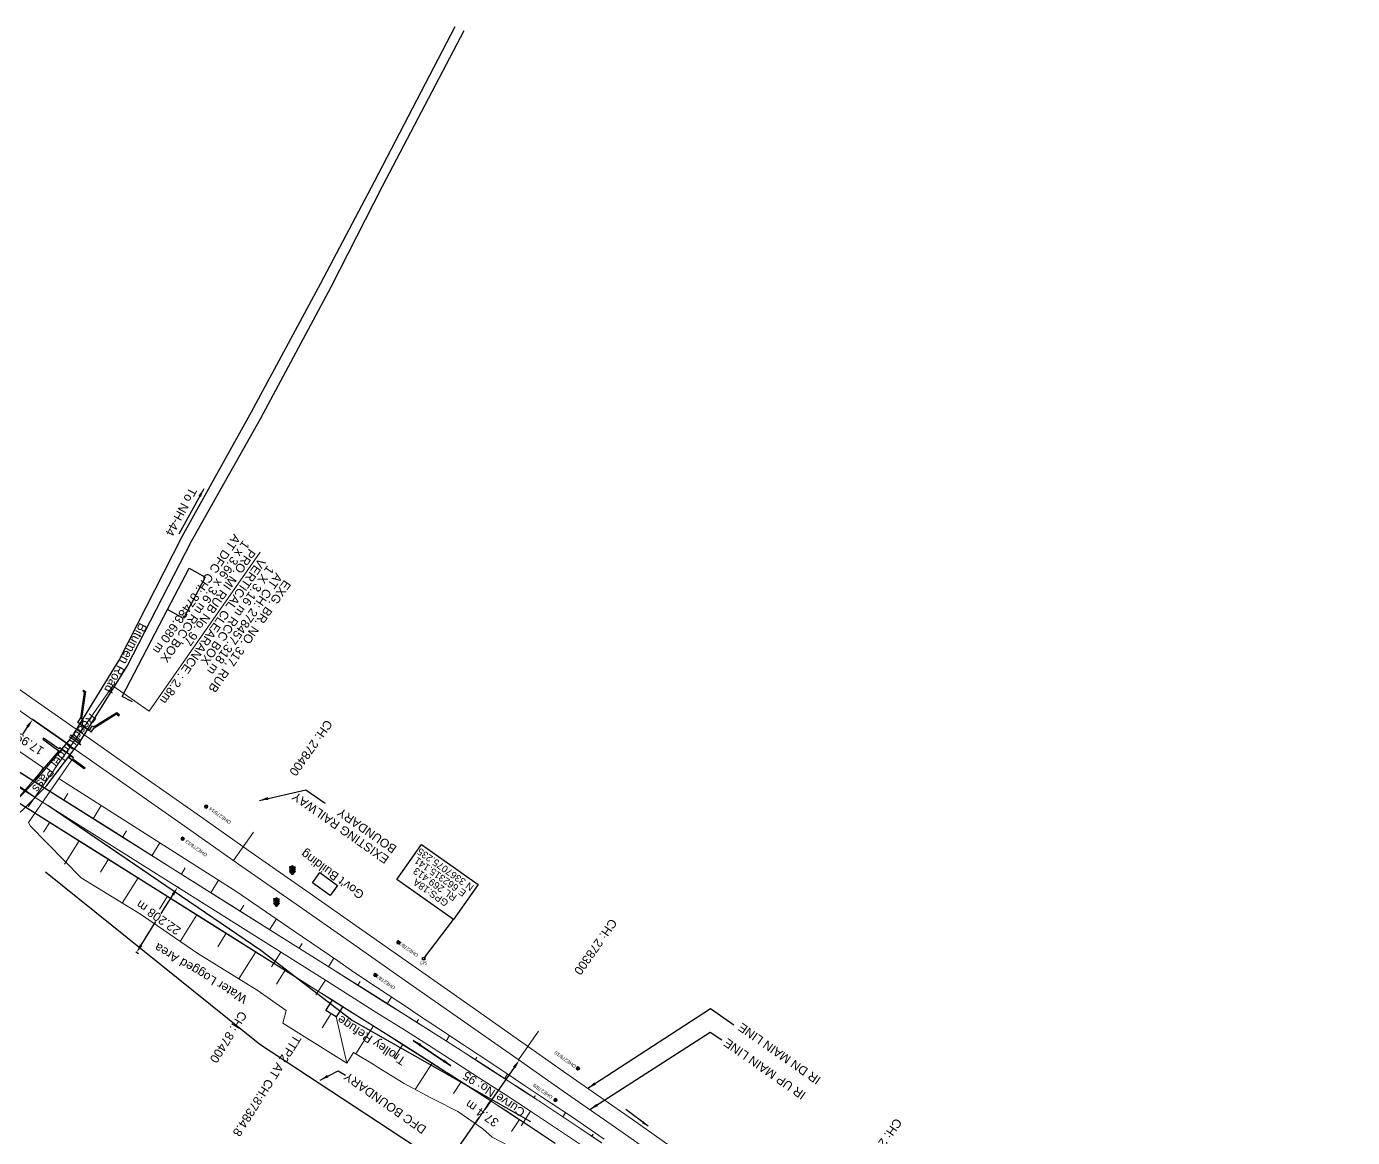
# Model space of a CAD drawing. Header units: metres. Extents: x 644418 to 1306172, y 3366650 to 6747308.
# Drawn here: x 662200.8 to 662582.4, y 3367023.8 to 3367343.4 of the extents above; entities that cross this region are included whole.
import ezdxf
from ezdxf.enums import TextEntityAlignment as Align

# ---------------------------------------------------------------- set-up
doc = ezdxf.new("R2010")
doc.units = ezdxf.units.M
doc.header["$MEASUREMENT"] = 0
doc.linetypes.add('CENTER', pattern=[2, 1.25, -0.25, 0.25, -0.25])
doc.layers.get('Defpoints').update_dxf_attribs({"lineweight": 0})
for name, color, linetype, lineweight in [('BOUNDARY DIMENTION', 10, 'Continuous', 0), ('Cardinal_Leader', 10, 'Continuous', 0), ('Existing Chainage', 7, 'Continuous', 0), ('Existing IR Track', 143, 'Continuous', 0), ('Existing Railway Boundary', 7, 'CENTER', 0), ('flow direction', 7, 'Continuous', 0), ('LC DETAILS IN PLAN', 7, 'Continuous', 0), ('OHE MAST', 8, 'Continuous', 0), ('OHE MAST TEXT', 8, 'Continuous', 0), ('Proposed Chainage', 10, 'Continuous', 0), ('PROPOSED DFC TRACK', 1, 'Continuous', 0), ('PROPOSED DFCC TOE LINE', 239, 'Continuous', 0), ('PROPOSED DFCC TOE SLOPES', 239, 'Continuous', 0), ('PROPOSED DFCC TRACK', 1, 'Continuous', 0), ('Proposed TPTC Chainages', 1, 'Continuous', 0)]:
    doc.layers.add(name, color=color, linetype=linetype, lineweight=lineweight)
for name, color, linetype in [('COMMERCIAL_BLD_PUC', 251, 'Continuous'), ('COMPOUND_WALL', 251, 'Continuous'), ('DFCC Boundary', 6, 'CENTER'), ('Dimension', 10, 'Continuous'), ('GOVT_BUILDING', 251, 'Continuous'), ('GPS', 251, 'Continuous'), ('PIER_OR_ABUTMENT', 7, 'Continuous'), ('PROPOSED DFCC FORMATION LINE', 187, 'Continuous'), ('Side Details', 251, 'Continuous'), ('SIGNAL_POST', 8, 'Continuous'), ('STYLEREMARK', 251, 'Continuous'), ('SUB_ROAD_EDGE', 34, 'Continuous'), ('TOPO_TEXT', 251, 'Continuous'), ('Trolley Refuse', 10, 'Continuous'), ('WATER_LOGGED_AREA', 5, 'Continuous'), ('WING_WALL', 7, 'Continuous')]:
    doc.layers.add(name, color=color, linetype=linetype)
doc.styles.get("Standard").update_dxf_attribs({"font": 'arial.ttf'})
doc.styles.add('street name', font='tahoma.ttf', dxfattribs={"height": 2})
doc.styles.add('Style-Arial', font='arial.ttf')
doc.dimstyles.new('DIM', dxfattribs={"dimtxt": 2.5, "dimasz": 2.5, "dimexe": 0.18, "dimexo": 0.0625, "dimgap": 0.09, "dimtad": 0, "dimtih": 1, "dimtoh": 1, "dimdec": 3, "dimzin": 0, "dimdsep": 46, "dimtxsty": 'Standard', "dimcen": 0.09, "dimadec": 0, "dimazin": 0, "dimtfac": 1, "dimtdec": 3, "dimtofl": 0, "dimtmove": 0, "dimatfit": 3, "dimfxl": 1, "dimtolj": 1, "dimtzin": 0, "dimarcsym": 0})
doc.dimstyles.new('ISO-25', dxfattribs={"dimtxt": 2.5, "dimasz": 2.5, "dimexe": 1.25, "dimexo": 0.625, "dimtad": 1, "dimtxsty": 'Standard', "dimcen": 2.5, "dimadec": 0, "dimazin": 0, "dimtfac": 1, "dimtmove": 0, "dimatfit": 3, "dimfxl": 1, "dimarcsym": 0})

# ---------------------------------------------------------------- blocks, each defined once
blk = doc.blocks.new('SIG')
for color, points in [(1, [(-0.22, 0.42, 0.180295), (-0.01, 0.33, -0.00255), (0.01, 0.33, -0.00255), (0.02, 0.33, 0.180295), (0.23, 0.42, -0.002654), (0.25, 0.44, 0.184495), (0.33, 0.65, 1.000001), (-0.32, 0.65, 0.184495), (-0.24, 0.44, -0.002654)]), (2, [(0.23, -0.23, -0.002654), (0.25, -0.21, 0.184495), (0.33, 0.01, 1.000001), (-0.32, 0.01, 0.184495), (-0.24, -0.21, -0.002654), (-0.22, -0.23, 0.180295), (-0.01, -0.32, -0.00255), (0.01, -0.32, -0.00255), (0.02, -0.32, 0.180295)]), (3, [(0.23, -0.88, -0.002654), (0.25, -0.86, 0.184495), (0.33, -0.64, 1.000001), (-0.32, -0.64, 0.184495), (-0.24, -0.86, -0.002654), (-0.22, -0.88, 0.395599)])]:
    blk.add_hatch(color=color).paths.add_polyline_path(points)
for p, q in [((-0.31, 0.98), (-0.32, -0.9)), ((0.33, -0.9), (0.32, 0.98))]:
    blk.add_line(p, q)
for points in [[(-0.31, 0.98), (-0.81, 0.98, 0.198758), (-0.42, 0.41, 0.003814), (-0.31, 0.39, 0.003814)], [(-0.31, 0.33), (-0.81, 0.33, 0.198758), (-0.42, -0.23, 0.003727), (-0.32, -0.26, 0.003727)], [(0.32, 0.98), (0.82, 0.98, -0.198758), (0.44, 0.41, -0.003814), (0.32, 0.39, -0.003814)], [(0.32, 0.33), (0.82, 0.33, -0.198758), (0.44, -0.23, -0.003727), (0.33, -0.26, -0.003727)], [(-0.32, -0.32), (-0.81, -0.32, 0.198758), (-0.42, -0.88, 0.003639), (-0.32, -0.9)], [(0.33, -0.32), (0.82, -0.32, -0.198758), (0.44, -0.88, -0.003639), (0.33, -0.9)]]:
    blk.add_lwpolyline(points, format="xyb")
for centre, radius, start, end in [((0.01, 0.91), 0.324, 12.4049, 167.5951), ((0.01, 0.81), 0.357, 27.7578, 152.2422), ((0.01, -0.9), 0.324, 181.4572, 358.5428)]:
    blk.add_arc(centre, radius, start, end)
blk = doc.blocks.new('GPS')
at = {"const_width": 0.0279}
blk.add_lwpolyline([(0.56, -0.56), (-0.56, -0.56), (-0.56, 0.56), (0.56, 0.56)], close=True, dxfattribs=at)
blk.add_lwpolyline([(0.33, -0.33), (-0.33, -0.33), (-0.33, 0.33), (0.33, 0.33)], close=True)
at = {"style": 'street name'}
blk.add_text('GPS', height=0.868, dxfattribs=at).set_placement((-1.16, -1.69, -111.29))
blk = doc.blocks.new('OHE MAST')
h = blk.add_hatch(color=256)
edge = h.paths.add_edge_path()
edge.add_arc((0, 0), 0.514, 0, 360)
at = {"const_width": 0.01, "flags": 128}
for points in [[(1.5, 3.5), (1.5, 2), (-1.5, 2), (-1.5, 3.5)], [(0, 2), (0, 0)]]:
    blk.add_lwpolyline(points, dxfattribs=at)
blk.add_circle((0, 0), 0.514)
blk = doc.blocks.new('*D1692')
at = {"layer": 'Defpoints', "color": 0, "transparency": 16777216}
for p in [(662202.6, 3367144.02), (662213.52, 3367136.37), (662203.19, 3367121.64)]:
    blk.add_point(p, dxfattribs=at)
at = {"layer": 'Dimension', "color": 0, "lineweight": -2, "transparency": 16777216}
for p, q in [((662213.47, 3367136.41), (662202.45, 3367144.12)), ((662201.17, 3367141.97), (662199.75, 3367139.95)), ((662193.71, 3367131.33), (662198.18, 3367137.71)), ((662203.14, 3367121.67), (662192.13, 3367129.39))]:
    blk.add_line(p, q, dxfattribs=at)
at = {"layer": 'Dimension', "color": 0, "transparency": 16777216}
for points in [[(662200.82, 3367142.21), (662201.51, 3367141.73), (662202.6, 3367144.02)], [(662193.37, 3367131.57), (662194.05, 3367131.09), (662192.28, 3367129.28)]]:
    blk.add_solid(points, dxfattribs=at)
at = {"layer": 'Dimension', "color": 0, "lineweight": 0, "transparency": 16777216, "insert": (662199.34, 3367138.59), "char_height": 2.5, "attachment_point": 5, "rotation": 147}
blk.add_mtext('\\A1;17.993 m', dxfattribs=at)
blk = doc.blocks.new('*D1619')
at = {"layer": 'BOUNDARY DIMENTION', "color": 0, "lineweight": -2, "transparency": 16777216}
for p, q in [((662242.98, 3367093.66), (662239.54, 3367088.19)), ((662244.85, 3367095.44), (662244.16, 3367095.87)), ((662233.82, 3367079.1), (662238.08, 3367085.88)), ((662233.03, 3367076.64), (662232.33, 3367077.07))]:
    blk.add_line(p, q, dxfattribs=at)
at = {"layer": 'BOUNDARY DIMENTION', "color": 0, "transparency": 16777216}
for points in [[(662242.62, 3367093.88), (662243.33, 3367093.44), (662244.31, 3367095.78)], [(662233.46, 3367079.32), (662234.17, 3367078.87), (662232.49, 3367076.98)]]:
    blk.add_solid(points, dxfattribs=at)
at = {"layer": 'Defpoints', "color": 0, "transparency": 16777216}
for p in [(662244.31, 3367095.78), (662244.9, 3367095.41), (662233.08, 3367076.61)]:
    blk.add_point(p, dxfattribs=at)
at = {"layer": 'BOUNDARY DIMENTION', "color": 0, "transparency": 16777216, "insert": (662238.81, 3367087.03), "char_height": 2.5, "attachment_point": 5, "rotation": 145}
blk.add_mtext('\\A1;22.208 m', dxfattribs=at)
blk = doc.blocks.new('*D1803')
at = {"layer": 'Defpoints', "color": 0, "linetype": 'Continuous', "ltscale": 0.5, "transparency": 16777216}
for p in [(662342.41, 3367046.17), (662342.63, 3367046.01), (662320.97, 3367015.52)]:
    blk.add_point(p, dxfattribs=at)
at = {"layer": 'DFCC Boundary', "color": 0, "linetype": 'Continuous', "lineweight": -2, "ltscale": 0.5, "transparency": 16777216}
for p, q in [((662341.2, 3367043.96), (662332.71, 3367031.82)), ((662342.46, 3367046.13), (662342.78, 3367045.91)), ((662322.63, 3367017.41), (662331.14, 3367029.58)), ((662321.02, 3367015.49), (662321.34, 3367015.26))]:
    blk.add_line(p, q, dxfattribs=at)
at = {"layer": 'DFCC Boundary', "color": 0, "linetype": 'Continuous', "ltscale": 0.5, "transparency": 16777216}
for points in [[(662340.86, 3367044.2), (662341.54, 3367043.72), (662342.63, 3367046.01)], [(662322.29, 3367017.65), (662322.97, 3367017.17), (662321.2, 3367015.36)]]:
    blk.add_solid(points, dxfattribs=at)
at = {"layer": 'DFCC Boundary', "color": 0, "linetype": 'Continuous', "ltscale": 0.5, "transparency": 16777216, "insert": (662331.93, 3367030.7), "char_height": 2.5, "attachment_point": 5, "rotation": 145}
blk.add_mtext('\\A1;37.4 m', dxfattribs=at)

msp = doc.modelspace()

# ---------------------------------------------------------------- linework, layer by layer
at = {"layer": 'Cardinal_Leader', "lineweight": 0, "flags": 128}
for points in [[(662286.883, 3367069.0054), (662284.1372, 3367064.8268)], [(662345.8892, 3367031.3477), (662343.1433, 3367027.1691)]]:
    msp.add_lwpolyline(points, dxfattribs=at)
at = {"layer": 'COMMERCIAL_BLD_PUC', "linetype": 'Continuous'}
msp.add_polyline3d([(662245.992, 3367173.1, 267.492), (662241.42, 3367175.718, 266.739), (662247.61, 3367187.606, 266.306), (662252.2285, 3367184.9614, 266.306)], close=True, dxfattribs=at)
at = {"layer": 'COMPOUND_WALL', "linetype": 'Continuous'}
msp.add_polyline3d([(662231.308, 3367149.096, 268.747), (662228.335, 3367150.679, 267.85), (662241.419, 3367175.715, 266.739)], dxfattribs=at)
at = {"layer": 'Existing Chainage', "color": 0, "linetype": 'Continuous', "lineweight": 13, "flags": 128}
for points in [[(662266.1789, 3367111.6209), (662260.4291, 3367103.4392)], [(662348.1379, 3367054.3641), (662342.406, 3367046.1698)]]:
    msp.add_lwpolyline(points, dxfattribs=at)
at = {"layer": 'Existing IR Track', "flags": 128}
for points in [[(662187.6697, 3367160.4205), (662203.3775, 3367149.4776), (662218.9493, 3367138.537), (662234.0094, 3367127.956), (662249.9395, 3367116.7584), (662265.372, 3367105.9105), (662281.2364, 3367094.8278), (662296.6899, 3367084.0319), (662312.6648, 3367072.803), (662328.3973, 3367061.7446), (662343.3611, 3367051.2529), (662357.0478, 3367041.6568), (662375.1926, 3367028.9197), (662390.0381, 3367018.4942)], [(662184.842, 3367156.4035), (662200.8799, 3367145.2256), (662216.1331, 3367134.5376), (662231.4071, 3367123.835), (662247.1382, 3367112.7796), (662262.8534, 3367101.7354), (662278.4487, 3367090.8673), (662294.1183, 3367079.9474), (662309.9163, 3367068.8966), (662325.7656, 3367057.8098), (662340.6487, 3367047.3991), (662355.3207, 3367037.136), (662372.5097, 3367025.0967), (662387.6022, 3367014.5304)]]:
    msp.add_lwpolyline(points, dxfattribs=at)
at = {"layer": 'GOVT_BUILDING', "linetype": 'Continuous'}
msp.add_polyline3d([(662290.304, 3367096.319, 269.645), (662288.26, 3367093.412, 269.051), (662283.137, 3367097.044, 269.634), (662285.2094, 3367099.9913, 269.634)], close=True, dxfattribs=at)
at = {"layer": 'LC DETAILS IN PLAN', "linetype": 'Continuous', "lineweight": 0, "flags": 128}
msp.add_lwpolyline([(662268.1056, 3367192.1212), (662236.1053, 3367146.4524), (662225.6927, 3367153.7485), (662201.2804, 3367118.9089)], dxfattribs=at)
at = {"layer": 'PIER_OR_ABUTMENT', "linetype": 'Continuous'}
for points in [[(662216.312, 3367137.524, 269.994), (662213.464, 3367139.537, 269.986), (662213.528, 3367139.623, 269.951), (662216.376, 3367137.61, 269.951)], [(662218.756, 3367140.888, 269.983), (662216.285, 3367142.625, 269.979), (662216.364, 3367142.726, 269.953), (662218.835, 3367140.989, 269.953)], [(662210.868, 3367135.582, 270.157), (662210.924, 3367135.684, 270.158), (662214.113, 3367133.424, 270.128), (662214.057, 3367133.322, 270.128)], [(662216.353, 3367136.784, 270.085), (662213.202, 3367139.001, 270.116), (662213.28, 3367139.074, 270.118), (662216.4311, 3367136.8569, 270.118)]]:
    msp.add_polyline3d(points, close=True, dxfattribs=at)
at = {"layer": 'Proposed Chainage', "lineweight": 0, "flags": 128}
msp.add_lwpolyline([(662271.3667, 3367072.8564), (662274.0284, 3367077.089)], dxfattribs=at)
at = {"layer": 'PROPOSED DFCC FORMATION LINE', "lineweight": 0, "flags": 128}
for points in [[(662366.3348, 3367022.2329), (662360.3214, 3367026.2758), (662357.1609, 3367028.3862), (662347.9486, 3367034.4816), (662343.6023, 3367037.3287), (662340.6099, 3367039.2789), (662333.2523, 3367044.0428), (662326.7769, 3367048.2029), (662325.8788, 3367048.7778), (662318.4926, 3367053.4885), (662311.0965, 3367058.1794), (662309.8828, 3367058.9472), (662303.6937, 3367062.8552), (662296.287, 3367067.5205), (662292.9555, 3367069.6163), (662288.8793, 3367072.1798), (662276.0247, 3367080.2635), (662259.0941, 3367090.9103), (662242.1635, 3367101.5572), (662225.2329, 3367112.204), (662208.3023, 3367122.8509), (662191.3718, 3367133.4977)], [(662366.3627, 3367022.2743), (662360.3492, 3367026.3173), (662357.1887, 3367028.4278), (662347.976, 3367034.5234), (662343.6296, 3367037.3705), (662340.6372, 3367039.3208), (662333.2794, 3367044.0848), (662326.8039, 3367048.245), (662325.9058, 3367048.8199), (662318.5194, 3367053.5307), (662311.1232, 3367058.2217), (662309.9095, 3367058.9894), (662303.7203, 3367062.8975), (662296.3136, 3367067.5628), (662292.9821, 3367069.6587), (662288.9059, 3367072.2222), (662276.0513, 3367080.3058), (662259.1207, 3367090.9527), (662242.1901, 3367101.5995), (662225.2595, 3367112.2463), (662208.329, 3367122.8932), (662191.3984, 3367133.54)], [(662352.975, 3367022.1028), (662343.8023, 3367028.172), (662339.4741, 3367031.0073), (662336.4933, 3367032.9499), (662329.1614, 3367037.6972), (662322.7055, 3367041.8448), (662321.8098, 3367042.4181), (662314.4414, 3367047.1174), (662307.0594, 3367051.7994), (662305.8475, 3367052.566), (662299.6665, 3367056.4689), (662292.2658, 3367061.1304), (662288.9357, 3367063.2254), (662284.8601, 3367065.7885), (662272.0055, 3367073.8722), (662255.0749, 3367084.519), (662238.1443, 3367095.1659), (662221.2138, 3367105.8127), (662204.2832, 3367116.4596), (662187.3526, 3367127.1064)], [(662353.0028, 3367022.1444), (662343.8298, 3367028.2137), (662339.5014, 3367031.0491), (662336.5205, 3367032.9918), (662329.1885, 3367037.7392), (662322.7324, 3367041.8869), (662321.8367, 3367042.4602), (662314.4683, 3367047.1596), (662307.0861, 3367051.8417), (662305.8742, 3367052.6083), (662299.6932, 3367056.5112), (662292.2924, 3367061.1727), (662288.9623, 3367063.2677), (662284.8867, 3367065.8309), (662272.0321, 3367073.9145), (662255.1015, 3367084.5614), (662238.171, 3367095.2082), (662221.2404, 3367105.855), (662204.3098, 3367116.5019), (662187.3792, 3367127.1487)]]:
    msp.add_lwpolyline(points, dxfattribs=at)
at = {"layer": 'PROPOSED DFCC TOE LINE', "lineweight": 0, "flags": 128}
for points in [[(662194.1957, 3367137.9883), (662205.8296, 3367130.0201)], [(662210.2066, 3367127.0222), (662210.7091, 3367126.6781), (662227.5892, 3367115.951), (662244.4562, 3367105.2031), (662261.3279, 3367094.4625), (662277.8642, 3367083.1887), (662290.4022, 3367074.6016), (662294.357, 3367071.8445), (662297.6287, 3367069.6526), (662304.9322, 3367064.8192), (662311.0357, 3367060.7703), (662312.2328, 3367059.9751), (662319.5306, 3367055.121), (662326.8473, 3367050.2915), (662327.7355, 3367049.6998), (662334.1425, 3367045.4237), (662341.439, 3367040.5536), (662344.4062, 3367038.5596), (662348.7194, 3367035.6546), (662357.9635, 3367029.5908), (662361.0928, 3367027.4284), (662367.0553, 3367023.2998)], [(662275.552, 3367060.3261), (662267.1858, 3367066.2079), (662250.1427, 3367076.6758), (662233.6356, 3367087.996), (662216.6044, 3367098.4829), (662201.9906, 3367113.391)], [(662274.5747, 3367056.7194), (662275.552, 3367060.3261)], [(662294.9568, 3367048.2668), (662293.0036, 3367045.1621), (662274.5747, 3367056.7194)], [(662289.9669, 3367058.5007), (662293.0036, 3367045.1621)], [(662339.4145, 3367021.4948), (662334.8418, 3367023.9141), (662332.1238, 3367026.2322), (662324.9972, 3367031.2378), (662318.1403, 3367034.7157), (662317.189, 3367035.196), (662309.4739, 3367039.305), (662302.0582, 3367043.896), (662300.8411, 3367044.6491), (662294.9568, 3367048.2668)]]:
    msp.add_lwpolyline(points, dxfattribs=at)
at = {"layer": 'PROPOSED DFCC TOE SLOPES', "linetype": 'Continuous', "lineweight": 0, "flags": 128}
for points in [[(662203.0731, 3367126.1393), (662205.6087, 3367130.1714)], [(662211.5384, 3367120.8158), (662212.737, 3367122.7218)], [(662220.0037, 3367115.4924), (662222.3756, 3367119.2642)], [(662207.5459, 3367114.4669), (662205.7511, 3367111.6129)], [(662216.0112, 3367109.1434), (662211.7748, 3367102.4067)], [(662228.469, 3367110.169), (662229.6411, 3367112.0328)], [(662236.9343, 3367104.8456), (662239.2467, 3367108.5227)], [(662224.4765, 3367103.82), (662222.1681, 3367100.1492)], [(662245.3996, 3367099.5222), (662246.5403, 3367101.3361)], [(662232.9417, 3367098.4966), (662228.3753, 3367091.235)], [(662253.8649, 3367094.1987), (662256.1169, 3367097.7798)], [(662241.407, 3367093.1732), (662239.0989, 3367089.5027)], [(662262.3302, 3367088.8753), (662263.4094, 3367090.5915)], [(662249.8723, 3367087.8498), (662245.0443, 3367080.1722)], [(662270.7955, 3367083.5519), (662272.7568, 3367086.6707)], [(662258.3376, 3367082.5263), (662255.869, 3367078.6007)], [(662279.2608, 3367078.2285), (662280.1407, 3367079.6277)], [(662266.8029, 3367077.2029), (662261.9218, 3367069.441)], [(662287.7261, 3367072.9051), (662289.2774, 3367075.3719)], [(662287.7264, 3367072.9049), (662289.2779, 3367075.3716)], [(662275.2682, 3367071.8795), (662272.7927, 3367067.943)], [(662296.1912, 3367067.5807), (662296.8627, 3367068.6483)], [(662296.1936, 3367067.5792), (662296.8659, 3367068.6462)], [(662304.6544, 3367062.2486), (662305.8784, 3367064.1914)], [(662304.6594, 3367062.2454), (662305.8865, 3367064.1861)], [(662288.4838, 3367059.4337), (662285.9199, 3367055.3609)], [(662300.6539, 3367055.9046), (662295.5882, 3367047.8786)], [(662313.1117, 3367056.9013), (662313.6656, 3367057.7774)], [(662313.119, 3367056.8966), (662313.6749, 3367057.7713)], [(662321.5588, 3367051.5329), (662322.5659, 3367053.1175)], [(662321.5685, 3367051.5268), (662322.5802, 3367053.1081)], [(662309.0999, 3367050.5644), (662306.5897, 3367046.6045)], [(662317.5313, 3367045.2061), (662312.6796, 3367037.5977)], [(662329.9919, 3367046.1375), (662330.4529, 3367046.858)], [(662330.0047, 3367046.1292), (662330.4685, 3367046.8477)], [(662338.4062, 3367040.7057), (662339.2508, 3367042.0141)], [(662338.4203, 3367040.6966), (662339.2706, 3367042.0009)], [(662325.9435, 3367039.824), (662323.7464, 3367036.4053)], [(662334.3316, 3367034.4091), (662329.9964, 3367027.7264)], [(662346.7975, 3367035.2356), (662347.1856, 3367035.8309)], [(662346.8169, 3367035.2229), (662347.2086, 3367035.8156)], [(662342.692, 3367028.9591), (662340.4515, 3367025.5453)], [(662355.1601, 3367029.7101), (662355.9528, 3367030.9097)], [(662355.1759, 3367029.6996), (662355.9747, 3367030.8954)], [(662363.4911, 3367024.1447), (662363.8618, 3367024.6996)], [(662363.5094, 3367024.1324), (662363.8833, 3367024.6849)]]:
    msp.add_lwpolyline(points, dxfattribs=at)
at = {"layer": 'PROPOSED DFCC TRACK', "color": 12, "flags": 128}
msp.add_lwpolyline([(662582.407, 3366865.9168), (662421.7181, 3366979.1797), (662414.5656, 3366984.2201), (662407.41, 3366989.2559), (662400.2482, 3366994.2828), (662393.0769, 3366999.2963), (662385.8931, 3367004.2918), (662378.6937, 3367009.2648), (662371.4757, 3367014.2108), (662364.236, 3367019.1252, 0.00314937), (662345.8892, 3367031.3477), (662338.5652, 3367036.1354), (662331.2204, 3367040.891), (662323.8578, 3367045.619), (662316.4804, 3367050.324), (662309.0913, 3367055.0105), (662301.6934, 3367059.6832), (662294.2897, 3367064.3466), (662286.883, 3367069.0054), (662059.4949, 3367211.9989)], format="xyb", dxfattribs=at)
at = {"layer": 'PROPOSED DFCC TRACK', "linetype": 'Continuous', "flags": 128}
for points, elevation in [([(662210.1195, 3367135.0194), (662195.5047, 3367117.9877), (662194.4247, 3367118.3224)], 270.1033), ([(662213.933, 3367132.389), (662201.4197, 3367114.367), (662201.9906, 3367113.391)], 269.682)]:
    msp.add_lwpolyline(points, dxfattribs=dict(at, elevation=elevation))
at = {"layer": 'STYLEREMARK'}
msp.add_line((662315.141, 3367075.235), (662323.7139, 3367086.5429, 303.8676), dxfattribs=at)
at = {"layer": 'STYLEREMARK', "linetype": 'Continuous', "elevation": 303.8676}
msp.add_lwpolyline([(662307.4306, 3367098.0111), (662314.4843, 3367108.0265), (662330.7676, 3367096.5583), (662323.7139, 3367086.5429)], close=True, dxfattribs=at)
at = {"layer": 'SUB_ROAD_EDGE', "linetype": 'Continuous'}
for points in [[(662174.197, 3367105.331, 266.652), (662179.644, 3367103.159, 266.695), (662188.421, 3367107.555, 266.497), (662200.266, 3367118.508, 266.451), (662206.682, 3367125.042, 266.422), (662216.255, 3367137.666, 266.569), (662229.779, 3367159.326, 266.598), (662248.361, 3367195.341, 266.897), (662268.281, 3367230.758, 267.016), (662288.512, 3367268.448, 267.075), (662303.288, 3367297.433, 267.116), (662326.772, 3367342.248, 267.315)], [(662176.841, 3367108.946, 266.538), (662180.33, 3367107.662, 266.506), (662187.077, 3367110.691, 266.514), (662197.958, 3367120.717, 266.442), (662203.946, 3367126.988, 266.371), (662213.873, 3367138.994, 266.593), (662227.48, 3367161.11, 266.6), (662245.674, 3367196.679, 266.898), (662265.62, 3367232.524, 266.995), (662285.56, 3367269.565, 267.073), (662301.022, 3367298.807, 267.223), (662324.153, 3367343.375, 267.315)]]:
    msp.add_polyline3d(points, dxfattribs=at)
at = {"layer": 'Trolley Refuse'}
msp.add_lwpolyline([(662288.8681, 3367063.327), (662291.8306, 3367061.4632), (662289.9669, 3367058.5007), (662287.0044, 3367060.3645)], close=True, dxfattribs=at)
at = {"layer": 'WATER_LOGGED_AREA', "linetype": 'Continuous'}
for points in [[(662345.986, 3367028.295, 265.997), (662294.224, 3367057.679, 265.292), (662268.237, 3367077.628, 265.474), (662206.9497, 3367119.2716, 266.1779)], [(662206.352, 3367100.169, 266.786), (662268.013, 3367050.621, 266.049), (662318.954, 3367017.134, 265.864)]]:
    msp.add_polyline3d(points, dxfattribs=at)
at = {"layer": 'WING_WALL', "linetype": 'Continuous'}
for points in [[(662216.308, 3367142.705, 270.06), (662215.601, 3367143.207, 270.041), (662216.393, 3367144.39, 270.032), (662216.496, 3367144.395, 269.425), (662217.571, 3367151.775, 267.513), (662217.161, 3367152.367, 267.501), (662217.229, 3367152.484, 267.508), (662217.797, 3367152.091, 267.525), (662216.709, 3367144.337, 269.164), (662217.13, 3367143.884, 270.045)], [(662219.461, 3367140.399, 270.023), (662220.34, 3367141.669, 270.042), (662226.706, 3367145.686, 267.558), (662227.312, 3367145.004, 267.443), (662227.586, 3367145.295, 267.46), (662226.807, 3367145.929, 267.488), (662220.321, 3367141.899, 269.352), (662220.158, 3367141.976, 269.354), (662219.611, 3367142.099, 270.026), (662218.866, 3367140.94, 270.013)], [(662217.471, 3367129.87, 269.7), (662213.933, 3367132.389, 269.682), (662213.107, 3367132.906, 270.054), (662213.5208, 3367133.6539, 270.428), (662214.311, 3367133.125, 270.056), (662214.159, 3367132.702, 269.682), (662217.741, 3367130.166, 269.7)]]:
    msp.add_polyline3d(points, close=True, dxfattribs=at)
msp.add_polyline3d([(662210.588, 3367134.705, 270.009), (662211.098, 3367135.337, 270.017), (662210.416, 3367135.932, 270.005), (662210.114, 3367135.634, 269.713), (662205.762, 3367138.675, 269.721), (662205.516, 3367138.406, 269.721), (662209.86, 3367135.196, 269.999), (662210.588, 3367134.705, 270.009)], dxfattribs=at)

# ---------------------------------------------------------------- block references
at = {"layer": 'GPS'}
msp.add_blockref('GPS', (662315.141, 3367075.235, 269.653), dxfattribs=at)
at = {"layer": 'OHE MAST', "color": 2, "rotation": 143.3908318566117}
for p in [(662252.551, 3367118.986), (662245.776, 3367109.722), (662307.833, 3367079.907), (662301.215, 3367070.504), (662359.536, 3367043.675), (662359.536, 3367043.675), (662353.067, 3367034.563), (662353.067, 3367034.563)]:
    msp.add_blockref('OHE MAST', p, dxfattribs=at)
at = {"layer": 'SIGNAL_POST', "linetype": 'Continuous'}
for p in [(662277.326, 3367100.708, 269.629), (662272.772, 3367091.503, 269.7)]:
    msp.add_blockref('SIG', p, dxfattribs=at)

# ---------------------------------------------------------------- texts
at = {"layer": 'DFCC Boundary', "linetype": 'Continuous', "ltscale": 5}
msp.add_text('DFC BOUNDARY', height=2.5, rotation=144.815395, dxfattribs=at).set_placement((662292.6172, 3367041.7572), align=Align.MIDDLE_RIGHT)
at = {"layer": 'Existing Chainage', "color": 0, "linetype": 'Continuous', "lineweight": 0, "char_height": 2.5, "attachment_point": 6, "line_spacing_factor": 0.6, "style": 'Style-Arial'}
for s, insert, rotation in [('CH: 278400', (662277.3376, 3367128.2238), 234.901772), ('CH: 278300', (662359.2602, 3367070.9914), 235.027125), ('CH: 278200', (662441.2157, 3367013.601), 234.928142)]:
    msp.add_mtext(s, dxfattribs=dict(at, insert=insert, rotation=rotation))
at = {"layer": 'Existing IR Track', "color": 7, "lineweight": 0}
for s, p in [('IR DN MAIN LINE', (662406.0427, 3367055.883)), ('IR UP MAIN LINE', (662401.891, 3367051.4391))]:
    msp.add_text(s, height=2.5, rotation=145, dxfattribs=at).set_placement(p, align=Align.MIDDLE_RIGHT)
at = {"layer": 'Existing Railway Boundary', "linetype": 'Continuous', "ltscale": 5}
for s, p in [('EXISTING RAILWAY', (662305.4101, 3367104.4011)), ('BOUNDARY', (662307.6185, 3367107.3941))]:
    msp.add_text(s, height=2.5, rotation=145, dxfattribs=at).set_placement(p)
at = {"layer": 'LC DETAILS IN PLAN', "color": 10}
for s, p in [('AT DFC CH: 87483.680 m', (662260.5603, 3367197.57)), ('1 x 3.66 x 3.6 m RCC BOX', (662263.196, 3367195.7617)), ('PRO. MI RUB No. 97,', (662264.9048, 3367193.3972))]:
    msp.add_text(s, height=2.5, rotation=235, dxfattribs=at).set_placement(p)
at = {"layer": 'LC DETAILS IN PLAN'}
for s, p in [('VERTICAL CLEARANCE : 2.8m ', (662267.7677, 3367190.6047)), ('1 X 3.16 m RCC BOX', (662270.2007, 3367188.5256)), ('AT CH: 278457.318 m', (662272.6336, 3367186.4465)), ('EXG. BR. NO. 317, RUB', (662275.0666, 3367184.3674))]:
    msp.add_text(s, height=2.5, rotation=235, dxfattribs=at).set_placement(p)
at = {"layer": 'OHE MAST TEXT'}
for s, p in [('OHE278/14', (662256.5233, 3367116.3782)), ('OHE278/13', (662249.7167, 3367106.9876)), ('OHE278/12', (662310.4441, 3367078.1533)), ('OHE278/11', (662303.8261, 3367068.7503)), ('OHE278/10', (662355.8847, 3367046.2113)), ('OHE278/9', (662349.4157, 3367037.0993))]:
    msp.add_text(s, height=1, rotation=145, dxfattribs=at).set_placement(p, align=Align.MIDDLE_CENTER)
at = {"layer": 'Proposed Chainage', "lineweight": 0, "insert": (662263.3816, 3367059.7418), "char_height": 2.5, "attachment_point": 4, "rotation": 237.836172, "line_spacing_factor": 0.6, "style": 'Style-Arial'}
msp.add_mtext('CH: 87400', dxfattribs=at)
at = {"layer": 'Proposed TPTC Chainages', "lineweight": 0, "insert": (662278.9668, 3367052.8862), "char_height": 2.5, "attachment_point": 4, "rotation": 237.836172, "line_spacing_factor": 0.6, "style": 'Style-Arial'}
msp.add_mtext('TTP2 AT CH:87384.8', dxfattribs=at)
at = {"layer": 'Side Details'}
msp.add_text("Gov't Building", height=2.5, rotation=144.100313, dxfattribs=at).set_placement((662288.8467, 3367099.4534), align=Align.MIDDLE_CENTER)
at = {"layer": 'STYLEREMARK'}
for s, p in [('N 3367075.235', (662321.3859, 3367100.8908)), ('RL 269.413', (662318.3629, 3367096.5985)), ('E 662315.141', (662319.8744, 3367098.7447)), ('GPS:18A ', (662316.8514, 3367094.4524))]:
    msp.add_text(s, height=2, rotation=144.843265, dxfattribs=at).set_placement(p, align=Align.MIDDLE_CENTER)
at = {"layer": 'SUB_ROAD_EDGE', "color": 8, "linetype": 'Continuous'}
for s, p in [('To NH-44', (662247.7892, 3367211.0368)), ('Bitumen Road', (662233.492, 3367172.0567, 267.5729))]:
    msp.add_text(s, height=2.5, rotation=242, dxfattribs=at).set_placement(p)
at = {"layer": 'TOPO_TEXT'}
msp.add_text('Road Under Pass', height=2.5, rotation=232.206258, dxfattribs=at).set_placement((662219.149, 3367146.0287))
at = {"layer": 'TOPO_TEXT', "color": 5}
msp.add_text('Water Logged Area', height=2.5, rotation=149.086567, dxfattribs=at).set_placement((662264.6081, 3367064.2731))
at = {"layer": 'Trolley Refuse', "style": 'Style-Arial'}
for s, p in [('Trolley Refuge', (662310.2182, 3367046.4478)), ('Curve No: 95', (662344.5905, 3367031.5985))]:
    msp.add_text(s, height=2.5, rotation=146.349904, dxfattribs=at).set_placement(p)

# ---------------------------------------------------------------- dimensions: what is measured, and where the dimension line sits
at = {"layer": 'BOUNDARY DIMENTION'}
dim = msp.add_linear_dim(base=(662244.3078, 3367095.7789), p1=(662233.0795, 3367076.6056), p2=(662244.9018, 3367095.4054), angle=57.836172, dimstyle='DIM', override={"dimpost": ' m'}, dxfattribs=at)
dim.commit()
dim.dimension.update_dxf_attribs({"geometry": '*D1619', "text_midpoint": (662238.8082, 3367087.0333), "dimtype": 129, "text_rotation": 145})
at = {"layer": 'DFCC Boundary', "linetype": 'Continuous', "ltscale": 0.5}
dim = msp.add_linear_dim(base=(662342.6346, 3367046.0099), p1=(662320.9687, 3367015.5234), p2=(662342.406, 3367046.1698), angle=55.027135, dimstyle='DIM', override={"dimdec": 1, "dimpost": ' m'}, dxfattribs=at)
dim.commit()
dim.dimension.update_dxf_attribs({"geometry": '*D1803', "text_midpoint": (662331.927, 3367030.7024), "dimtype": 129, "text_rotation": 145})
at = {"layer": 'Dimension', "color": 10, "lineweight": 0}
dim = msp.add_linear_dim(base=(662202.6007, 3367144.0198), p1=(662203.1908, 3367121.6354), p2=(662213.5163, 3367136.3712), angle=54.980899, dimstyle='DIM', override={"dimpost": ' m', "dimtmove": 2}, dxfattribs=at)
dim.commit()
dim.dimension.update_dxf_attribs({"geometry": '*D1692', "text_midpoint": (662199.3422, 3367138.5881), "dimtype": 129, "text_rotation": 147})

# ---------------------------------------------------------------- leaders
at = {"layer": 'DFCC Boundary', "linetype": 'Continuous', "lineweight": 0, "ltscale": 5}
msp.add_leader([(662285.329, 3367040.2927, -265.9565), (662290.5496, 3367043.0006, -265.9565), (662292.6162, 3367041.7558, -265.9565)], dimstyle='ISO-25', override={"dimtxt": 3, "dimtad": 0, "dimdec": 3, "dimzin": 2, "dimtdec": 3}, dxfattribs=at)
at = {"layer": 'Existing IR Track', "color": 7, "lineweight": 0}
for points in [[(662362.3487, 3367037.9357), (662397.674, 3367060.8669), (662404.3756, 3367056.2324)], [(662362.942, 3367031.7979), (662397.588, 3367054.1236), (662400.9307, 3367051.887)]]:
    msp.add_leader(points, dimstyle='ISO-25', override={"dimtxt": 0.5, "dimtad": 0}, dxfattribs=at)
at = {"layer": 'Existing Railway Boundary', "linetype": 'Continuous', "ltscale": 5}
msp.add_leader([(662267.8973, 3367120.7569), (662281.218, 3367123.8314), (662286.7647, 3367119.9301)], dimstyle='ISO-25', override={"dimtxt": 0.5, "dimtad": 0}, dxfattribs=at)
at = {"layer": 'flow direction', "lineweight": 0}
msp.add_leader([(662379.7775, 3367027.001), (662373.2732, 3367031.8056)], dimstyle='ISO-25', override={"dimtxt": 0.5, "dimasz": 2, "dimtad": 0}, dxfattribs=at)
at = {"layer": 'PROPOSED DFC TRACK', "linetype": 'Continuous', "lineweight": 0}
for points in [[(662312.1417, 3367051.7309), (662322.9735, 3367044.4488)], [(662322.9735, 3367044.4488), (662312.1417, 3367051.7309)]]:
    msp.add_leader(points, dimstyle='ISO-25', override={"dimtxt": 3, "dimasz": 2.5, "dimtad": 0, "dimdec": 3, "dimzin": 2, "dimtdec": 3}, dxfattribs=at)
at = {"layer": 'SUB_ROAD_EDGE', "linetype": 'Continuous'}
msp.add_leader([(662251.8886, 3367210.4108), (662244.6598, 3367197.3067)], dimstyle='ISO-25', override={"dimtxt": 0.5, "dimasz": 2.5, "dimtad": 0}, dxfattribs=at)

doc.saveas('drawing.dxf')
